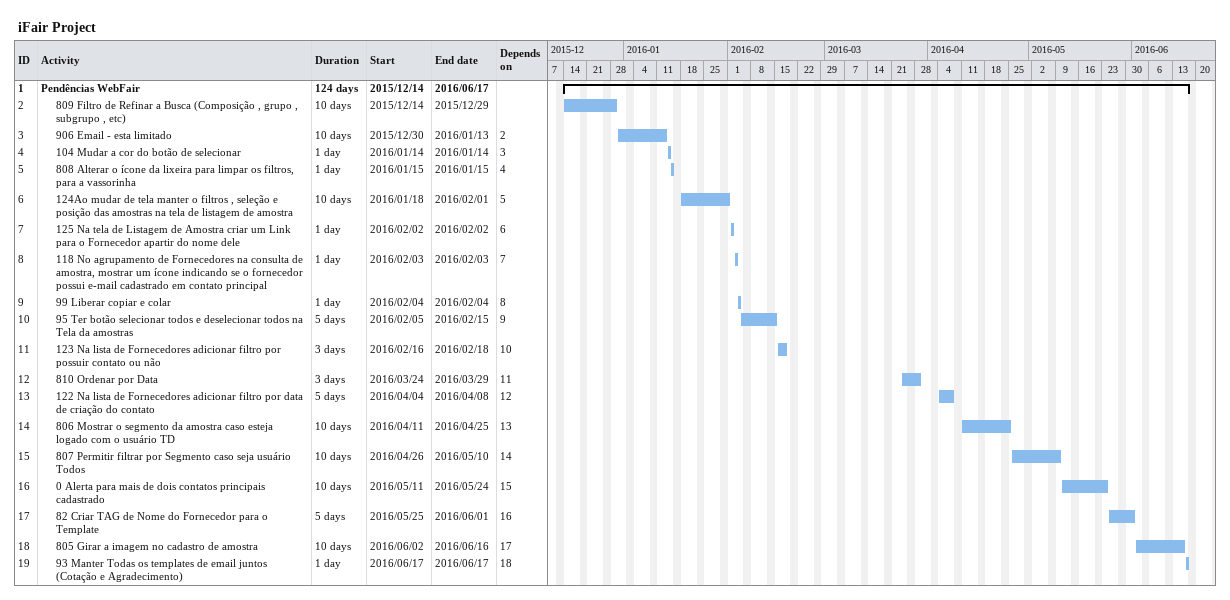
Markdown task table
iFair Project

| ID | Level | Task | Duration | Start | Finish | Predecessors |
|---|---|---|---|---|---|---|
| 1 | 1 | **Pendências WebFair** | 124d | 2015-12-14 | 2016-06-17 |  |
| 2 | 2 | 809 Filtro de Refinar a Busca (Composição , grupo , subgrupo , etc) | 10d | 2015-12-14 | 2015-12-29 |  |
| 3 | 2 | 906 Email - esta limitado | 10d | 2015-12-30 | 2016-01-13 | 2 |
| 4 | 2 | 104 Mudar a cor do botão de selecionar | 1d | 2016-01-14 | 2016-01-14 | 3 |
| 5 | 2 | 808 Alterar o ícone da lixeira para limpar os filtros, para a vassorinha | 1d | 2016-01-15 | 2016-01-15 | 4 |
| 6 | 2 | 124Ao mudar de tela manter o filtros , seleção e posição das amostras na tela de listagem de amostra | 10d | 2016-01-18 | 2016-02-01 | 5 |
| 7 | 2 | 125 Na tela de Listagem de Amostra criar um Link para o Fornecedor apartir do nome dele | 1d | 2016-02-02 | 2016-02-02 | 6 |
| 8 | 2 | 118 No agrupamento de Fornecedores na consulta de amostra, mostrar um ícone indicando se o fornecedor possui e-mail cadastrado em contato principal | 1d | 2016-02-03 | 2016-02-03 | 7 |
| 9 | 2 | 99 Liberar copiar e colar | 1d | 2016-02-04 | 2016-02-04 | 8 |
| 10 | 2 | 95 Ter botão selecionar todos e deselecionar todos na Tela da amostras | 5d | 2016-02-05 | 2016-02-15 | 9 |
| 11 | 2 | 123 Na lista de Fornecedores adicionar filtro por possuir contato ou não | 3d | 2016-02-16 | 2016-02-18 | 10 |
| 12 | 2 | 810 Ordenar por Data | 3d | 2016-03-24 | 2016-03-29 | 11 |
| 13 | 2 | 122 Na lista de Fornecedores adicionar filtro por data de criação do contato | 5d | 2016-04-04 | 2016-04-08 | 12 |
| 14 | 2 | 806 Mostrar o segmento da amostra caso esteja logado com o usuário TD | 10d | 2016-04-11 | 2016-04-25 | 13 |
| 15 | 2 | 807 Permitir filtrar por Segmento caso seja usuário Todos | 10d | 2016-04-26 | 2016-05-10 | 14 |
| 16 | 2 | 0 Alerta para mais de dois contatos principais cadastrado | 10d | 2016-05-11 | 2016-05-24 | 15 |
| 17 | 2 | 82 Criar TAG de Nome do Fornecedor para o Template | 5d | 2016-05-25 | 2016-06-01 | 16 |
| 18 | 2 | 805 Girar a imagem no cadastro de amostra | 10d | 2016-06-02 | 2016-06-16 | 17 |
| 19 | 2 | 93 Manter Todas os templates de email juntos (Cotação e Agradecimento) | 1d | 2016-06-17 | 2016-06-17 | 18 |
